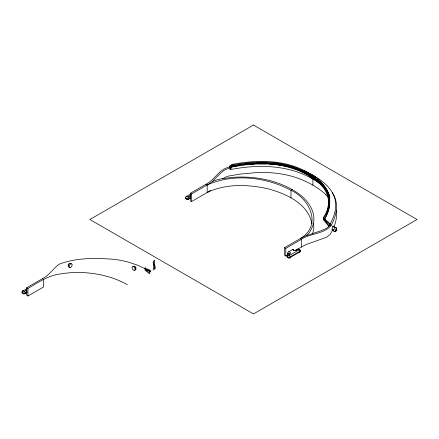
<?xml version="1.0" encoding="UTF-8"?>
<svg xmlns="http://www.w3.org/2000/svg" width="439" height="439" viewBox="0 0 439 439"><rect width="100%" height="100%" fill="white"/><g stroke="black" fill="none" stroke-linecap="round" stroke-linejoin="round"><path stroke-width="0.66" d="M230.118 167.786L230.415 168.329L231.518 166.551L232.335 166.403M328.279 205.232C330.562 188.276 313.83 177.422 300.419 171.451C279.061 161.761 254.68 162.776 232.121 166.935L230.19 169.641C260.239 163.698 294.053 164.79 319.669 183.48M329.618 205.545L329.645 198.697L327.84 192.491M328.169 206.023L327.96 207.23M329.497 206.363L329.173 208.009M327.598 208.849L327.697 208.443M329.08 208.421L328.756 209.688M230.19 169.641L230.19 168.132L229.674 166.968A2.316 0.571 79.6 0 1 229.926 166.002L231.704 165.24L231.913 164.427C257.512 159.538 285.816 159.33 308.864 173.109C326.364 181.137 335.643 200.431 323.905 217.541L323.34 217.843L324.163 219.495L329.629 224.203M232.752 166.063L231.83 166.189L231.913 164.427M328.63 210.122L328.229 211.411M327.938 212.273L328.087 211.839M312.601 233.916L313.792 228.73L313.671 223.215M334.079 226.623C336.027 221.574 337.092 216.07 336.318 210.665M327.774 212.723L325.804 217.294M332.532 230.195L330.155 234.437L326.473 237.269L305.999 244.6L295.48 250.334M325.079 218.71L325.326 218.238M323.746 218.611L323.241 219.544L328.965 226.425M324.306 218.309L323.241 219.544M325.749 220.027L325.244 220.976L328.531 224.933A0.768 0.598 28.7 0 0 329.563 225.202M323.34 217.843C342.003 189.105 308.48 169.525 284.406 164.395M324.163 219.495L324.421 219.028M289.581 254.406A2.316 1.333 0 0 0 288.807 254.186L285.751 255.953L284.543 255.251L284.543 247.7L285.751 248.397L301.412 239.354C310.395 233.038 323.686 234.322 330.973 225.673L330.968 225.448A2.316 1.8 28.7 0 0 330.172 223.879L324.553 218.841C330.386 209.233 332.466 195.827 324.745 186.602M324.575 219.654L324.833 219.182M325.244 220.976L324.767 220.405L325.025 219.934M325.151 220.608L325.409 220.137M330.172 223.879C335.396 214.83 338.178 203.027 332.811 193.396C327.055 182.997 316.283 176.708 305.912 171.676M287.616 253.067L287.611 253.078A1.152 0.664 -60 0 0 287.512 253.27M230.069 166.765L230.102 167.698M284.543 247.7L300.205 238.657A47.236 27.273 0 0 1 304.968 236.259C309.55 234.316 311.695 228.796 313.205 224.411C316.815 210.594 305.994 197.775 294.843 191.201C276.998 180.1 255.443 176.116 234.64 177.246C226.919 178.229 218.21 178.218 211.346 182.207A47.236 27.273 0 0 1 207.192 184.956L191.53 194L190.323 193.303L190.323 200.859L191.53 201.556L207.192 192.512A47.236 27.278 0 0 0 210.649 190.285M212.465 181.345L221.196 172.615L224.263 170.261A14.295 8.253 0 0 1 230.179 168.11M222.743 178.854L225.426 177.186L228.324 176.11L240.254 174.08L255.734 172.648L268.41 172.637A65.817 37.995 0 0 1 296.347 177.652C307.097 181.494 317.578 186.816 325.903 194.751M42.396 278.705L43.604 279.407L43.604 286.958L27.942 296.001L26.735 295.304L26.735 287.748L42.396 278.705C49.179 275.341 53.075 268.531 59.1 264.234C76.348 257.479 96.042 257.973 114.305 259.345A65.773 37.979 0 0 1 129.017 262.303L138.022 265.332L150.517 271.373L150.517 271.79L149.748 272.24L149.551 273.771L144.782 269.969L145.199 269.321L148.706 272.125A0.768 0.444 -60 0 0 149.474 271.757M190.323 193.303L205.984 184.259C215.373 179.589 219.928 167.259 231.545 166.875M27.262 288.396L22.515 291.134A1.926 1.114 0 0 0 22.515 292.709A1.926 1.114 0 0 0 25.242 292.709L26.741 291.847A1.158 0.669 0 0 1 27.004 291.732M186.663 196.365L190.85 193.95M26.735 287.748L27.942 288.445C37.825 282.76 47.505 275.868 59.067 274.172C66.091 272.86 73.242 272.383 80.381 272.504C96.684 272.948 113.119 276.63 127.381 284.735M22.515 291.765L22.515 291.134A1.158 0.669 60 0 1 23.333 290.662A0.774 0.444 0 0 0 23.333 291.293A0.774 0.444 0 0 0 24.425 291.293L25.923 290.426A2.316 1.333 0 0 1 26.955 290.08M190.745 197.243A1.158 0.669 0 0 0 190.328 197.396L188.83 198.263A1.926 1.114 0 0 1 186.103 198.263A1.926 1.114 0 0 1 186.103 196.688A1.158 0.669 60 0 1 186.921 196.217A0.774 0.444 0 0 0 186.921 196.848A0.774 0.444 0 0 0 188.013 196.848L189.511 195.981A2.316 1.333 0 0 1 190.718 195.613M27.004 292.358A1.158 0.669 0 0 0 26.741 292.473L24.425 293.812A1.158 0.669 60 0 0 25.242 293.34L25.242 292.709A1.158 0.669 60 0 0 24.425 291.293M186.701 199.092A0.774 0.444 0 0 0 187.206 199.471A0.774 0.444 0 0 0 188.013 199.366L190.328 198.027A1.158 0.669 0 0 1 190.745 197.874M70.037 267.631L71.277 266.917A2.118 1.224 -60 0 0 71.837 263.949A2.118 1.224 -60 0 0 69.477 265.31A2.118 1.224 -60 0 0 70.037 267.631L69.077 267.082A2.118 1.224 -60 0 1 68.802 264.278A2.118 1.224 -60 0 1 71.184 264.042M134.235 270.484A2.118 1.224 60 0 0 134.789 268.158A2.118 1.224 60 0 0 132.43 266.797A2.118 1.224 60 0 0 132.984 269.76L134.235 270.484L135.058 270.007A2.118 1.224 60 0 0 135.431 267.367A2.118 1.224 60 0 0 133.012 266.698M152.953 262.412L153.496 262.099L153.496 268.399A0.768 0.444 -60 0 0 154.04 268.712M152.953 269.969L154.852 268.871L155.313 268.07L154.221 261.682L154.512 260.25L153.968 260.563L153.595 262.385L154.638 267.631M292.176 189.588L290.969 190.285C265.804 176.906 233.63 173.153 207.192 184.956L205.984 184.259M298.739 249.418A1.926 1.114 0 0 1 300.26 250.175A1.926 1.114 0 0 1 299.788 251.306L290.245 256.815A1.926 1.114 0 0 1 287.518 256.815A1.926 1.114 0 0 1 287.518 255.24L289.833 253.901A2.316 1.333 0 0 0 288.807 251.668L292.511 249.528A2.316 1.333 0 0 0 296.38 250.126A1.158 0.669 60 0 0 295.573 250.46M296.062 250.307L297.878 249.259A0.774 0.444 0 0 1 298.97 249.259A0.774 0.444 0 0 1 298.97 249.89A1.158 0.669 60 0 1 299.788 251.306L299.788 251.931A1.158 0.669 60 0 1 298.97 252.409A0.774 0.444 0 0 0 299.168 252.211M287.518 255.24A1.158 0.669 60 0 1 288.335 254.768A0.774 0.444 0 0 0 288.335 255.399A0.774 0.444 0 0 0 289.427 255.399L298.97 249.89M288.138 257.479A0.774 0.444 0 0 0 288.494 257.984A0.774 0.444 0 0 0 289.427 257.918L299.788 251.931A1.926 1.114 0 0 0 300.089 250.587M230.102 166.738C261.617 159.132 300.007 161.53 323.79 186.18M306.427 235.639L321.578 230.574L325.661 228.801A14.295 8.253 0 0 0 329.387 225.388M231.704 165.24C246.976 162.441 262.731 160.954 278.167 163.27M229.926 166.002L230.771 165.849M232.456 166.485L231.638 166.633L231.946 166.205L232.121 166.935M231.49 166.847L232.308 166.699M232.643 166.041L233.564 165.915M233.455 165.898L234.377 165.777M234.267 165.755L235.189 165.64M233.971 166.112L234.794 165.975M234.086 166.2L234.903 166.063M233.943 166.408L235.589 166.134M235.079 165.618L236.001 165.503M235.897 165.481L236.813 165.371M236.714 165.349L237.625 165.245M236.544 165.794L237.362 165.662M236.412 166.002L238.059 165.744M237.526 165.223L239.99 164.888M238.344 165.097L240.764 164.779M238.964 165.421L240.528 165.196M238.838 165.629L239.623 165.514M239.645 165.218L240.429 165.108M240.676 164.757L242.312 164.57M241.45 164.647L243.091 164.471M243.008 164.444L244.644 164.279M242.871 164.883L243.656 164.784M243.788 164.345L246.12 164.109M245.308 164.164L247.601 163.956M245.933 164.521L247.426 164.362M246.789 164.005L249.818 163.742M246.603 164.345L247.355 164.268M247.338 164.565L248.842 164.416M299.332 170.151L306.477 173.586L314.214 178.157L319.872 182.415L324.07 186.575M249.017 163.78L250.559 163.681M250.504 163.654L251.262 163.621M250.356 163.994L252.502 163.829M250.411 164.087L252.551 163.923M250.34 164.285L251.777 164.175M251.212 163.593L253.38 163.473M251.92 163.538L254.082 163.429M251.871 163.16L252.628 163.11M253.21 164.071L254.642 163.988M254.044 163.396L255.493 163.346M255.46 163.319L258.214 163.237M256.162 163.286L260.898 163.176M258.137 163.544L258.823 163.522M258.159 163.637L266.111 163.626M258.132 163.835L266.138 163.824M260.217 163.16L261.567 163.171M261.562 163.143L265.436 163.176M262.209 163.138L262.857 163.143M263.499 163.176L264.141 163.182M264.777 163.193L266.078 163.198M266.056 163.226L267.955 163.27M266.692 163.248L267.313 163.27M267.927 163.297L270.419 163.412M269.151 163.363L269.765 163.401M269.299 163.966L271.796 164.137M270.375 163.44L271.642 163.5M271.587 163.533L272.235 163.549M271.73 163.939L273.524 164.098M272.18 163.582L272.828 163.604M272.405 164.186L273.009 164.241M272.773 163.632L273.42 163.659M273.36 163.687L274.013 163.72M273.947 163.747L274.6 163.78M275.769 163.495L276.422 163.566M274.529 163.807L276.356 163.988M274.809 164.422L276.603 164.63M275.116 163.873L276.932 164.065M275.39 164.197L276.581 164.34M275.313 164.285L277.075 164.504M276.844 164.087L277.503 164.142M277.415 164.164L279.204 164.395M277.86 163.198L280.444 163.626M277.98 164.246L280.889 164.674M278.348 164.872L278.924 164.954M278.798 164.751L279.939 164.927M279.473 164.751L280.049 164.844M279.5 165.042L280.077 165.135M279.665 164.504L281.992 164.877M280.087 163.549L284.862 164.488M281.19 165.037L282.315 165.24M281.075 165.119L282.743 165.432M281.218 165.333L282.343 165.536M281.328 164.795L283.089 165.091M282.42 164.998L284.176 165.316M283.429 165.459L284.538 165.69M283.298 165.541L284.944 165.887M283.462 165.755L284.571 165.986M283.506 165.218L285.257 165.552M284.582 165.448L286.327 165.805M285.12 166.107L286.217 166.354M285.635 165.931L286.722 166.183M285.487 166.013L286.568 166.266M285.652 165.695L287.913 166.205M286.705 165.947L289.482 166.628M287.265 166.315L288.341 166.59M287.106 166.392L288.176 166.666M287.304 166.617L288.379 166.886M288.077 165.267L288.61 165.404M288.28 166.354L291.035 167.083M288.911 167.029L289.449 167.171M289.405 166.875L289.938 167.023M289.235 166.952L289.762 167.094M289.833 166.782L293.082 167.725M290.464 167.171L296.665 169.218M290.283 167.243L291.331 167.555M290.508 167.473L291.035 167.627M291.562 167.78L292.604 168.104M291.375 167.243L295.101 168.422M291.853 167.714L292.369 167.874M292.769 166.633L293.279 166.798M292.884 168.038L293.905 168.373M293.126 168.269L295.189 168.966M293.395 167.896L297.093 169.163M294.415 168.549L296.446 169.278M295.699 169.147L296.21 169.333M295.403 168.598L299.063 169.959M296.32 167.863L296.819 168.055M310.126 174.321L310.647 174.519M310.911 174.618L313.517 175.622A2.316 1.333 -60 0 1 314.094 176.511M297.17 169.405L305.05 172.867L310.011 175.847M296.945 169.465L297.444 169.657M310.066 175.084L297.368 169.35M149.518 270.72L145.468 269.354L144.859 268.202L145.276 267.56L145.753 268.465L149.924 270.067A2.316 1.333 -60 0 1 150.517 271.148L150.517 271.373M297.724 169.898L298.729 170.299M297.938 169.849L299.436 170.458M299.228 170.502L299.727 170.705M299.93 170.661L307.509 174.415M300.227 170.919L301.209 171.342M303.815 170.744L304.342 170.969M304.864 171.205L305.385 171.435M301.703 171.561L306.548 173.904M303.678 171.012L304.156 171.248M304.633 171.484L305.11 171.72M311.953 223.627C308.019 203.273 285.838 193.615 267.834 188.732C247.98 184.402 225.898 183.464 207.192 192.512L207.192 184.956M306.691 173.888L307.64 174.398M307.98 174.673L308.458 174.936M307.953 173.229L308.419 173.493M308.112 174.656L308.579 174.92M308.924 175.199L309.391 175.463M309.045 175.183L309.857 175.726M333.366 226.425L333.997 226.787M334.205 226.908L334.628 227.15M335.676 227.753L336.724 228.357M335.259 227.836L332.762 226.403A2.365 0.532 -80.6 0 0 332.065 229.147M333.794 230.047L332.125 229.087A2.179 0.483 -81.8 0 0 332.499 230.266L334.639 231.507A2.118 1.224 -60 0 1 334.079 229.18A2.118 1.224 -60 0 1 336.439 227.819A2.118 1.224 -60 0 1 335.879 230.788M309.506 175.446L310.779 176.264M310.422 175.984L317.452 180.72M310.708 174.821L311.158 175.095M311.235 176.538L313.012 177.641M311.597 175.364L312.036 175.638M313.078 177.625L313.495 177.899M313.907 178.174L317.079 180.44M315.35 177.844L315.74 178.13M320.481 184.078L320.876 184.375M316.876 178.969L317.962 179.814M317.057 180.407L317.825 181.005M317.424 180.692L318.193 181.291M317.792 180.978L318.555 181.576M310.164 175.973L310.62 176.335M311.075 176.703L311.536 177.065M312.145 177.554L312.294 177.674A0.768 0.444 -60 0 0 312.777 177.619M318.149 181.258L318.912 181.867M318.319 180.1L318.665 180.391M318.505 181.548L319.263 182.152M318.857 181.834L319.614 182.448M319.202 182.125L325.409 188.441M319.537 182.41L325.409 188.688M319.674 181.247L320.004 181.537M320.322 181.828L321.853 183.293M322.424 183.881L322.703 184.182M323.241 184.781L324.503 186.295M324.333 186.882L325.079 187.804M323.806 219.242L324.767 220.405M324.042 186.482L324.997 187.705M325.321 188.112L325.557 188.424M325.222 188.018L325.447 188.326M326.095 189.374L327.324 191.289M325.634 189L327.039 191.217M326.221 189.363L327.692 191.936M325.87 188.951L327.686 192.161M327.417 191.283L327.774 191.931M327.214 191.541L327.56 192.189M326.781 191.174C322.884 183.946 315.992 178.969 309.056 174.909L308.447 173.756L308.864 173.109L309.133 173.619M328.037 192.589L328.361 193.253M326.951 191.497L327.269 192.145M323.905 217.541L324.553 218.841M328.109 192.589L328.663 193.923M327.724 192.518L328.46 194.17M328.421 193.253L329.201 195.273M327.423 192.469L327.84 193.456M328.712 193.923L329.459 195.97M328.586 194.504L328.954 195.531M327.966 193.786L328.438 195.141M329.228 195.278L329.349 195.624M329.058 195.876L329.261 196.562M328.163 195.333C325.332 185.906 316.925 179.622 308.793 174.876L308.376 175.518L312.897 179.134L312.897 185.181M328.635 195.821L328.811 196.507M329.755 197.012L329.925 197.72M328.356 196.013L328.597 197.056M329.442 197.254L329.673 198.329M329.041 197.572L329.162 198.28M328.663 197.407L328.729 197.759M329.738 198.686L329.793 199.048M329.052 201.024L329.058 201.397M329.343 225.942L329.343 225.377L330.973 225.673C335.61 217.354 338.524 207.093 334.946 197.835A65.773 37.974 0 0 0 332.279 192.633M314.11 178.646L314.11 179.941M301.412 246.91L301.412 239.354L300.205 238.657C322.314 225.668 310.104 199.043 290.969 190.285L290.969 197.841M289.427 257.918A1.158 0.669 60 0 0 290.245 257.441L290.245 256.815A1.158 0.669 60 0 0 289.427 255.399M285.751 248.397L285.751 255.953M191.53 194L191.53 201.556M188.013 199.366A1.158 0.669 60 0 0 188.83 198.894L188.83 198.263A1.158 0.669 60 0 0 188.013 196.848M27.942 288.445L27.942 296.001M154.643 267.735A0.768 0.444 -60 0 1 154.149 268.646M290.245 257.441A1.926 1.114 0 0 1 287.622 257.501A1.926 1.114 0 0 1 287.336 255.992M289.328 254.384A1.158 0.669 0 0 0 287.49 254.005L287.49 253.374A1.158 0.669 0 0 1 289.065 253.457A1.158 0.669 0 0 1 289.016 254.373A1.158 0.669 60 0 1 289.833 253.901M288.802 254.23A2.376 1.372 -60 0 1 287.66 254.104M292.517 249.484A2.376 1.372 -60 0 1 293.658 249.615M297.071 249.593A1.158 0.669 60 0 1 297.878 249.259M297.39 249.577A1.926 1.114 0 0 1 297.905 249.445M287.66 253.078A2.376 1.372 -60 0 1 288.802 251.629M335.253 231.562A0.664 0.384 0 0 1 334.93 231.589M335.961 231.188A1.18 0.68 0 0 1 335.33 231.551M332.767 226.524A2.387 0.477 -80.2 0 1 333.377 226.217M325.947 194.74A65.817 37.995 0 0 1 328.317 197.32M329.716 224.296A0.768 0.598 28.7 0 1 329.629 225.163M188.83 198.894A1.926 1.114 0 0 1 186.207 198.949A1.926 1.114 0 0 1 185.922 197.44M190.328 198.027A1.158 0.669 60 0 1 189.511 198.499A2.316 1.333 0 0 1 190.224 198.219M189.511 195.981A1.158 0.669 60 0 1 190.328 197.396M135.003 266.725A0.966 0.554 60 0 1 135.739 267.34A0.966 0.554 60 0 1 135.876 268.273M68.259 265.359A0.966 0.554 -60 0 1 68.402 264.393A0.966 0.554 -60 0 1 69.164 263.795M25.242 293.34A1.926 1.114 0 0 1 22.729 293.444A1.926 1.114 0 0 1 22.18 292.028M24.14 293.916A0.774 0.444 0 0 1 23.108 293.471M26.741 292.473A1.158 0.669 60 0 1 26.104 293.027M26.186 292.818A2.316 1.333 0 0 1 26.955 292.599M25.923 290.426A1.158 0.669 60 0 1 26.741 291.847M149.584 270.764A0.768 0.444 -60 0 1 149.556 271.626M253.462 125.055L89.869 219.5L253.462 313.945L417.05 219.5L253.462 125.055M293.828 250.34L293.828 249.714A1.158 0.669 0 0 0 293.724 250.439A1.158 0.669 0 0 1 293.828 250.34M336.252 230.7A0.966 0.554 -60 0 0 336.559 229.207A0.966 0.554 -60 0 0 335.418 230.217A0.966 0.554 -60 0 0 336.252 230.7"/></g></svg>
